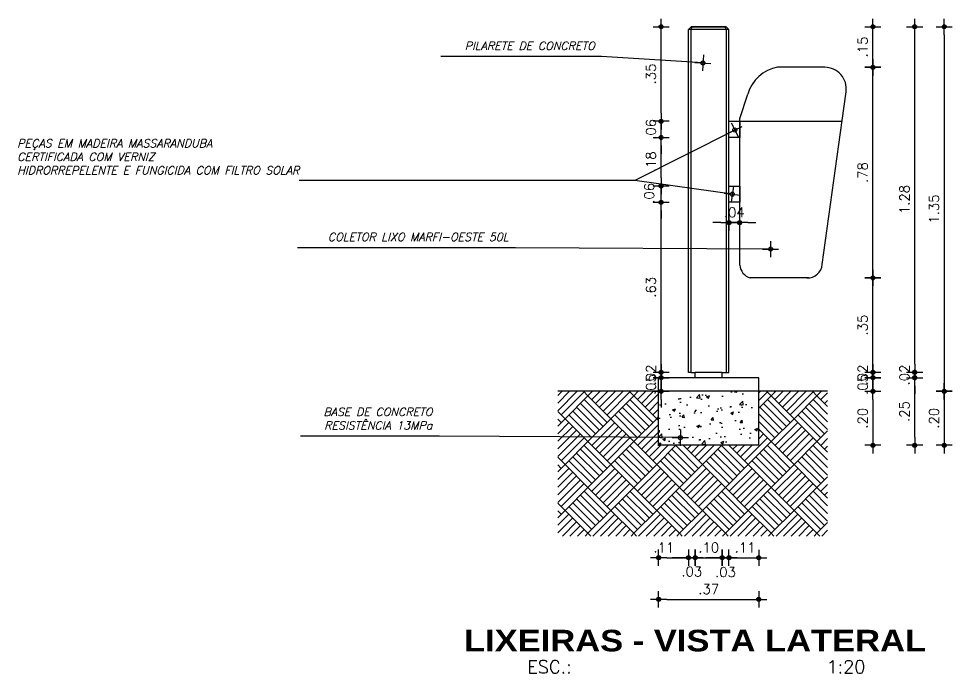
# Model space of a CAD drawing. Header units: millimetres. Extents: x 490 to 675, y -160 to -87.
# Drawn here: x 496.757 to 500.218, y -150.978 to -148.553 of the extents above; entities that cross this region are included whole.
import ezdxf
from ezdxf.enums import TextEntityAlignment as Align

# ---------------------------------------------------------------- set-up
doc = ezdxf.new("R2010")
doc.units = ezdxf.units.MM
doc.header["$LTSCALE"] = 2.5
doc.linetypes.add('HIDDEN', pattern=[0.375, 0.25, -0.125])
for name, color, linetype in [('AN_ESPECS', 7, 'Continuous'), ('ARQ_COTAS', 1, 'Continuous'), ('ARQ_ESTRUTURA', 6, 'Continuous'), ('ARQ_HAT', 8, 'Continuous'), ('ARQ_VISTA00', 8, 'Continuous'), ('ARQ_VISTA01', 7, 'Continuous'), ('ARQ_VISTA02', 2, 'Continuous'), ('ARQ_VISTA2', 2, 'Continuous'), ('COTAS', 1, 'Continuous'), ('HAT', 8, 'Continuous'), ('TITULO', 2, 'Continuous'), ('UR_PROJEÇAO', 8, 'HIDDEN')]:
    doc.layers.add(name, color=color, linetype=linetype)
doc.styles.add('COTA20', font='ROMANS.SHX')
doc.styles.add('COTA200', font='ROMANS.SHX')
doc.styles.add('ROMANS', font='romans', dxfattribs={"oblique": 15})
doc.styles.add('TIT200', font='')
doc.styles.get('TIT200').set_extended_font_data('Arial Black')
doc.dimstyles.new('Cota20', dxfattribs={"dimscale": 0, "dimtxt": 0.04, "dimasz": 0.03, "dimexe": 0.05, "dimexo": 0.2, "dimgap": 0.025, "dimtad": 1, "dimlfac": -1, "dimzin": 4, "dimdsep": 46, "dimtxsty": 'ROMANS', "dimblk": 'ARCHTICK', "dimcen": 0.075, "dimclrd": 256, "dimclre": 8, "dimclrt": 2, "dimadec": 0, "dimazin": 0, "dimtfac": 1.2, "dimtix": 1, "dimtmove": 2, "dimatfit": 3, "dimldrblk": 'DOT', "dimfxl": 0.2, "dimfxlon": 1, "dimtvp": 2, "dimtolj": 1, "dimtzin": 4, "dimarcsym": 0})
doc.dimstyles.new('COTA20$0', dxfattribs={"dimtxt": 0.036, "dimasz": 0.03, "dimexe": 0.05, "dimexo": 0.95, "dimgap": 0.02, "dimtad": 1, "dimzin": 4, "dimdsep": 46, "dimtxsty": 'COTA20', "dimblk": 'bola', "dimcen": 0.1, "dimdle": 0.05, "dimse1": 1, "dimse2": 1, "dimclrd": 256, "dimclre": 256, "dimclrt": 2, "dimadec": 0, "dimazin": 0, "dimtfac": 1, "dimtix": 1, "dimtmove": 2, "dimatfit": 3, "dimldrblk": 'USERTICK', "dimfxl": 1, "dimtvp": 3.125, "dimtolj": 1, "dimtzin": 4, "dimarcsym": 0})

# ---------------------------------------------------------------- blocks, each defined once
blk = doc.blocks.new('lix 2')
at = {"layer": 'ARQ_VISTA02'}
for p, q in [((0.1683, 0.78), (-0.0063, 0.78)), ((-0.1467, 0.59), (-0.1166, 0.68)), ((0.2335, 0.5826), (0.2476, 0.6895)), ((-0.1467, 0.0476), (-0.1467, 0.59)), ((-0.1467, 0.58), (0.2331, 0.58)), ((0.1595, 0.05), (0.2335, 0.5826)), ((0.1078, 0), (-0.1078, 0))]:
    blk.add_line(p, q, dxfattribs=at)
for centre, radius, start, end in [((0.0194, 0.6408), 0.1416, 100.4444, 163.9163), ((0.1683, 0.7), 0.08, 352.4357, 90.0001), ((-0.0927, 0.052), 0.0542, 184.7036, 253.8123), ((0.1049, 0.0547), 0.0548, 267.0139, 355.0469)]:
    blk.add_arc(centre, radius, start, end, dxfattribs=at)
blk = doc.blocks.new('bola')
blk.add_hatch(color=0).paths.add_polyline_path([(-0.25, 0, 1), (0.25, 0, 1)])
at = {"color": 0}
for p, q in [((-1, 0), (-0.25, 0)), ((0, 1), (0, 0.25)), ((0.25, 0), (1, 0)), ((0, -0.25), (0, -1))]:
    blk.add_line(p, q, dxfattribs=at)
blk.add_circle((0, 0), 0.25, dxfattribs=at)
blk = doc.blocks.new('*D367')
at = {"layer": 'COTAS', "lineweight": -2}
for p, q in [((499.9232, -149.8533), (499.9232, -149.8233)), ((499.9232, -149.9333), (499.9232, -149.8833)), ((499.9232, -149.9633), (499.9232, -149.9933))]:
    blk.add_line(p, q, dxfattribs=at)
at = {"layer": 'DEFPOINTS', "color": 0}
for p in [(499.5003, -149.8833), (499.9232, -149.8833), (499.5003, -149.9333)]:
    blk.add_point(p, dxfattribs=at)
at = {"layer": 'COTAS', "lineweight": -2, "xscale": 0.03, "yscale": 0.03, "zscale": 0.03}
for p, rotation in [((499.9232, -149.8833), 270), ((499.9232, -149.9333), 90)]:
    blk.add_blockref('bola', p, dxfattribs=dict(at, rotation=rotation))
at = {"layer": 'COTAS', "color": 2, "insert": (499.8852, -149.9083), "char_height": 0.036, "attachment_point": 5, "rotation": 90, "style": 'COTA20'}
blk.add_mtext('\\A1;.05', dxfattribs=at)
blk = doc.blocks.new('USERTICK')
at = {"color": 0}
for p, q in [((-1, 0), (1, 0)), ((0, 1), (0, -1))]:
    blk.add_line(p, q, dxfattribs=at)
blk.add_circle((0, 0), 0.25, dxfattribs=at)
blk = doc.blocks.new('*D368')
at = {"layer": 'COTAS', "lineweight": -2}
for p, q in [((499.9232, -149.8333), (499.9232, -149.8033)), ((499.9232, -149.8833), (499.9232, -149.8633)), ((499.9232, -149.9133), (499.9232, -149.9433))]:
    blk.add_line(p, q, dxfattribs=at)
at = {"layer": 'DEFPOINTS', "color": 0}
for p in [(499.3897, -149.8633), (499.9232, -149.8633), (499.5003, -149.8833)]:
    blk.add_point(p, dxfattribs=at)
at = {"layer": 'COTAS', "lineweight": -2, "xscale": 0.03, "yscale": 0.03, "zscale": 0.03}
for p, rotation in [((499.9232, -149.8633), 270), ((499.9232, -149.8833), 90)]:
    blk.add_blockref('bola', p, dxfattribs=dict(at, rotation=rotation))
at = {"layer": 'COTAS', "color": 2, "insert": (499.8852, -149.8733), "char_height": 0.036, "attachment_point": 5, "rotation": 90, "style": 'COTA20'}
blk.add_mtext('\\A1;.02', dxfattribs=at)
blk = doc.blocks.new('*D369')
at = {"layer": 'COTAS', "lineweight": -2}
blk.add_line((499.9232, -149.8333), (499.9232, -149.5433), dxfattribs=at)
at = {"layer": 'DEFPOINTS', "color": 0}
for p in [(499.5763, -149.5133), (499.9232, -149.5133), (499.3897, -149.8633)]:
    blk.add_point(p, dxfattribs=at)
at = {"layer": 'COTAS', "lineweight": -2, "xscale": 0.03, "yscale": 0.03, "zscale": 0.03}
for p, rotation in [((499.9232, -149.5133), 90), ((499.9232, -149.8633), 270)]:
    blk.add_blockref('bola', p, dxfattribs=dict(at, rotation=rotation))
at = {"layer": 'COTAS', "color": 2, "insert": (499.8852, -149.6883), "char_height": 0.036, "attachment_point": 5, "rotation": 90, "style": 'COTA20'}
blk.add_mtext('\\A1;.35', dxfattribs=at)
blk = doc.blocks.new('*D370')
at = {"layer": 'COTAS', "lineweight": -2}
blk.add_line((499.9232, -149.4833), (499.9232, -148.7633), dxfattribs=at)
at = {"layer": 'DEFPOINTS', "color": 0}
for p in [(499.6574, -148.7333), (499.9232, -148.7333), (499.5763, -149.5133)]:
    blk.add_point(p, dxfattribs=at)
at = {"layer": 'COTAS', "lineweight": -2, "xscale": 0.03, "yscale": 0.03, "zscale": 0.03}
for p, rotation in [((499.9232, -148.7333), 90), ((499.9232, -149.5133), 270)]:
    blk.add_blockref('bola', p, dxfattribs=dict(at, rotation=rotation))
at = {"layer": 'COTAS', "color": 2, "insert": (499.8852, -149.1233), "char_height": 0.036, "attachment_point": 5, "rotation": 90, "style": 'COTA20'}
blk.add_mtext('\\A1;.78', dxfattribs=at)
blk = doc.blocks.new('*D371')
at = {"layer": 'COTAS', "lineweight": -2}
blk.add_line((499.9232, -148.7033), (499.9232, -148.6133), dxfattribs=at)
at = {"layer": 'DEFPOINTS', "color": 0}
for p in [(499.3756, -148.5833), (499.9232, -148.5833), (499.6574, -148.7333)]:
    blk.add_point(p, dxfattribs=at)
at = {"layer": 'COTAS', "lineweight": -2, "xscale": 0.03, "yscale": 0.03, "zscale": 0.03}
for p, rotation in [((499.9232, -148.5833), 90), ((499.9232, -148.7333), 270)]:
    blk.add_blockref('bola', p, dxfattribs=dict(at, rotation=rotation))
at = {"layer": 'COTAS', "color": 2, "insert": (499.8852, -148.6583), "char_height": 0.036, "attachment_point": 5, "rotation": 90, "style": 'COTA20'}
blk.add_mtext('\\A1;.15', dxfattribs=at)
blk = doc.blocks.new('*D336')
at = {"layer": 'COTAS', "lineweight": -2}
blk.add_line((499.1591, -150.55), (499.2097, -150.55), dxfattribs=at)
at = {"layer": 'DEFPOINTS', "color": 0}
for p in [(499.2397, -149.8633), (499.1291, -149.8833), (499.2397, -150.55)]:
    blk.add_point(p, dxfattribs=at)
at = {"layer": 'COTAS', "lineweight": -2, "xscale": 0.03, "yscale": 0.03, "zscale": 0.03, "rotation": 180}
blk.add_blockref('bola', (499.1291, -150.55), dxfattribs=at)
at = {"layer": 'COTAS', "lineweight": -2, "xscale": 0.03, "yscale": 0.03, "zscale": 0.03}
blk.add_blockref('bola', (499.2397, -150.55), dxfattribs=at)
at = {"layer": 'COTAS', "color": 2, "insert": (499.1487, -150.512), "char_height": 0.036, "attachment_point": 5, "style": 'COTA20'}
blk.add_mtext('\\A1;.11', dxfattribs=at)
blk = doc.blocks.new('*D372')
at = {"layer": 'COTAS', "lineweight": -2}
for p, q in [((499.2097, -150.55), (499.1797, -150.55)), ((499.2397, -150.55), (499.2647, -150.55)), ((499.2947, -150.55), (499.3247, -150.55))]:
    blk.add_line(p, q, dxfattribs=at)
at = {"layer": 'DEFPOINTS', "color": 0}
for p in [(499.2397, -149.8633), (499.2647, -149.8833), (499.2647, -150.55)]:
    blk.add_point(p, dxfattribs=at)
at = {"layer": 'COTAS', "lineweight": -2, "xscale": 0.03, "yscale": 0.03, "zscale": 0.03}
blk.add_blockref('bola', (499.2397, -150.55), dxfattribs=at)
at = {"layer": 'COTAS', "lineweight": -2, "xscale": 0.03, "yscale": 0.03, "zscale": 0.03, "rotation": 180}
blk.add_blockref('bola', (499.2647, -150.55), dxfattribs=at)
at = {"layer": 'COTAS', "color": 2, "insert": (499.2522, -150.6011), "char_height": 0.036, "attachment_point": 5, "style": 'COTA20'}
blk.add_mtext('\\A1;.03', dxfattribs=at)
blk = doc.blocks.new('*D373')
at = {"layer": 'COTAS', "lineweight": -2}
for p, q in [((499.2347, -150.55), (499.2047, -150.55)), ((499.2647, -150.55), (499.3647, -150.55)), ((499.3947, -150.55), (499.4247, -150.55))]:
    blk.add_line(p, q, dxfattribs=at)
at = {"layer": 'DEFPOINTS', "color": 0}
for p in [(499.2647, -149.8833), (499.3647, -149.8833), (499.3647, -150.55)]:
    blk.add_point(p, dxfattribs=at)
at = {"layer": 'COTAS', "lineweight": -2, "xscale": 0.03, "yscale": 0.03, "zscale": 0.03}
blk.add_blockref('bola', (499.2647, -150.55), dxfattribs=at)
at = {"layer": 'COTAS', "lineweight": -2, "xscale": 0.03, "yscale": 0.03, "zscale": 0.03, "rotation": 180}
blk.add_blockref('bola', (499.3647, -150.55), dxfattribs=at)
at = {"layer": 'COTAS', "color": 2, "insert": (499.3147, -150.512), "char_height": 0.036, "attachment_point": 5, "style": 'COTA20'}
blk.add_mtext('\\A1;.10', dxfattribs=at)
blk = doc.blocks.new('*D374')
at = {"layer": 'COTAS', "lineweight": -2}
for p, q in [((499.3347, -150.55), (499.3047, -150.55)), ((499.3647, -150.55), (499.3897, -150.55)), ((499.4197, -150.55), (499.4497, -150.55))]:
    blk.add_line(p, q, dxfattribs=at)
at = {"layer": 'DEFPOINTS', "color": 0}
for p in [(499.3897, -149.8633), (499.3647, -149.8833), (499.3897, -150.55)]:
    blk.add_point(p, dxfattribs=at)
at = {"layer": 'COTAS', "lineweight": -2, "xscale": 0.03, "yscale": 0.03, "zscale": 0.03}
blk.add_blockref('bola', (499.3647, -150.55), dxfattribs=at)
at = {"layer": 'COTAS', "lineweight": -2, "xscale": 0.03, "yscale": 0.03, "zscale": 0.03, "rotation": 180}
blk.add_blockref('bola', (499.3897, -150.55), dxfattribs=at)
at = {"layer": 'COTAS', "color": 2, "insert": (499.3772, -150.6031), "char_height": 0.036, "attachment_point": 5, "style": 'COTA20'}
blk.add_mtext('\\A1;.03', dxfattribs=at)
blk = doc.blocks.new('*D375')
at = {"layer": 'COTAS', "lineweight": -2}
blk.add_line((499.4197, -150.5501), (499.4703, -150.5501), dxfattribs=at)
at = {"layer": 'DEFPOINTS', "color": 0}
for p in [(499.3897, -149.8633), (499.5003, -149.9333), (499.5003, -150.5501)]:
    blk.add_point(p, dxfattribs=at)
at = {"layer": 'COTAS', "lineweight": -2, "xscale": 0.03, "yscale": 0.03, "zscale": 0.03, "rotation": 180}
blk.add_blockref('bola', (499.3897, -150.5501), dxfattribs=at)
at = {"layer": 'COTAS', "lineweight": -2, "xscale": 0.03, "yscale": 0.03, "zscale": 0.03}
blk.add_blockref('bola', (499.5003, -150.5501), dxfattribs=at)
at = {"layer": 'COTAS', "color": 2, "insert": (499.4493, -150.5121), "char_height": 0.036, "attachment_point": 5, "style": 'COTA20'}
blk.add_mtext('\\A1;.11', dxfattribs=at)
blk = doc.blocks.new('*D337')
at = {"layer": 'COTAS', "lineweight": -2}
blk.add_line((499.1591, -150.7043), (499.4703, -150.7043), dxfattribs=at)
at = {"layer": 'DEFPOINTS', "color": 0}
for p in [(499.1291, -149.9774), (499.5003, -149.9774), (499.5003, -150.7043)]:
    blk.add_point(p, dxfattribs=at)
at = {"layer": 'COTAS', "lineweight": -2, "xscale": 0.03, "yscale": 0.03, "zscale": 0.03, "rotation": 180}
blk.add_blockref('bola', (499.1291, -150.7043), dxfattribs=at)
at = {"layer": 'COTAS', "lineweight": -2, "xscale": 0.03, "yscale": 0.03, "zscale": 0.03}
blk.add_blockref('bola', (499.5003, -150.7043), dxfattribs=at)
at = {"layer": 'COTAS', "color": 2, "insert": (499.3147, -150.6663), "char_height": 0.036, "attachment_point": 5, "style": 'COTA20'}
blk.add_mtext('\\A1;.37', dxfattribs=at)
blk = doc.blocks.new('*D376')
at = {"layer": 'COTAS', "lineweight": -2}
for p, q in [((499.3597, -149.3087), (499.3297, -149.3087)), ((499.3897, -149.3087), (499.4297, -149.3087)), ((499.4597, -149.3087), (499.4897, -149.3087))]:
    blk.add_line(p, q, dxfattribs=at)
at = {"layer": 'DEFPOINTS', "color": 0}
for p in [(499.3897, -149.2333), (499.4297, -149.2333), (499.4297, -149.3087)]:
    blk.add_point(p, dxfattribs=at)
at = {"layer": 'COTAS', "lineweight": -2, "xscale": 0.03, "yscale": 0.03, "zscale": 0.03}
blk.add_blockref('bola', (499.3897, -149.3087), dxfattribs=at)
at = {"layer": 'COTAS', "lineweight": -2, "xscale": 0.03, "yscale": 0.03, "zscale": 0.03, "rotation": 180}
blk.add_blockref('bola', (499.4297, -149.3087), dxfattribs=at)
at = {"layer": 'COTAS', "color": 2, "insert": (499.4097, -149.2707), "char_height": 0.036, "attachment_point": 5, "style": 'COTA20'}
blk.add_mtext('\\A1;.04', dxfattribs=at)
blk = doc.blocks.new('DOT')
for p, q in [((-1, 0), (1, 0)), ((0, 1), (0, -1))]:
    blk.add_line(p, q)
blk.add_circle((0, 0), 0.25)
blk = doc.blocks.new('*D377')
at = {"layer": 'COTAS', "lineweight": -2}
blk.add_line((499.9232, -149.9633), (499.9232, -150.1033), dxfattribs=at)
at = {"layer": 'DEFPOINTS', "color": 0}
for p in [(499.5003, -149.9333), (499.5003, -150.1333), (499.9232, -150.1333)]:
    blk.add_point(p, dxfattribs=at)
at = {"layer": 'COTAS', "lineweight": -2, "xscale": 0.03, "yscale": 0.03, "zscale": 0.03}
for p, rotation in [((499.9232, -149.9333), 90), ((499.9232, -150.1333), 270)]:
    blk.add_blockref('bola', p, dxfattribs=dict(at, rotation=rotation))
at = {"layer": 'COTAS', "color": 2, "insert": (499.8852, -150.0333), "char_height": 0.036, "attachment_point": 5, "rotation": 90, "style": 'COTA20'}
blk.add_mtext('\\A1;.20', dxfattribs=at)
blk = doc.blocks.new('*D338')
at = {"layer": 'COTAS', "lineweight": -2}
blk.add_line((500.0783, -150.1033), (500.0783, -149.9133), dxfattribs=at)
at = {"layer": 'DEFPOINTS', "color": 0}
for p in [(499.8581, -149.8833), (500.0783, -149.8833), (499.8581, -150.1333)]:
    blk.add_point(p, dxfattribs=at)
at = {"layer": 'COTAS', "lineweight": -2, "xscale": 0.03, "yscale": 0.03, "zscale": 0.03}
for p, rotation in [((500.0783, -149.8833), 90), ((500.0783, -150.1333), 270)]:
    blk.add_blockref('bola', p, dxfattribs=dict(at, rotation=rotation))
at = {"layer": 'COTAS', "color": 2, "insert": (500.0403, -150.0083), "char_height": 0.036, "attachment_point": 5, "rotation": 90, "style": 'COTA20'}
blk.add_mtext('\\A1;.25', dxfattribs=at)
blk = doc.blocks.new('*D339')
at = {"layer": 'COTAS', "lineweight": -2}
for p, q in [((500.0783, -149.8333), (500.0783, -149.8033)), ((500.0783, -149.8833), (500.0783, -149.8633)), ((500.0783, -149.9133), (500.0783, -149.9433))]:
    blk.add_line(p, q, dxfattribs=at)
at = {"layer": 'DEFPOINTS', "color": 0}
for p in [(499.9439, -149.8633), (500.0783, -149.8633), (499.8581, -149.8833)]:
    blk.add_point(p, dxfattribs=at)
at = {"layer": 'COTAS', "lineweight": -2, "xscale": 0.03, "yscale": 0.03, "zscale": 0.03}
for p, rotation in [((500.0783, -149.8633), 270), ((500.0783, -149.8833), 90)]:
    blk.add_blockref('bola', p, dxfattribs=dict(at, rotation=rotation))
at = {"layer": 'COTAS', "color": 2, "insert": (500.0403, -149.8733), "char_height": 0.036, "attachment_point": 5, "rotation": 90, "style": 'COTA20'}
blk.add_mtext('\\A1;.02', dxfattribs=at)
blk = doc.blocks.new('*D340')
at = {"layer": 'COTAS', "lineweight": -2}
blk.add_line((500.0783, -149.8333), (500.0783, -148.6133), dxfattribs=at)
at = {"layer": 'DEFPOINTS', "color": 0}
for p in [(499.9339, -148.5833), (500.0783, -148.5833), (499.9439, -149.8633)]:
    blk.add_point(p, dxfattribs=at)
at = {"layer": 'COTAS', "lineweight": -2, "xscale": 0.03, "yscale": 0.03, "zscale": 0.03}
for p, rotation in [((500.0783, -148.5833), 90), ((500.0783, -149.8633), 270)]:
    blk.add_blockref('bola', p, dxfattribs=dict(at, rotation=rotation))
at = {"layer": 'COTAS', "color": 2, "insert": (500.0403, -149.2233), "char_height": 0.036, "attachment_point": 5, "rotation": 90, "style": 'COTA20'}
blk.add_mtext('\\A1;1.28', dxfattribs=at)
blk = doc.blocks.new('*D341')
at = {"layer": 'COTAS', "lineweight": -2}
blk.add_line((500.1876, -148.6133), (500.1876, -149.9033), dxfattribs=at)
at = {"layer": 'DEFPOINTS', "color": 0}
for p in [(499.9339, -148.5833), (499.9339, -149.9333), (500.1876, -149.9333)]:
    blk.add_point(p, dxfattribs=at)
at = {"layer": 'COTAS', "lineweight": -2, "xscale": 0.03, "yscale": 0.03, "zscale": 0.03}
for p, rotation in [((500.1876, -148.5833), 90), ((500.1876, -149.9333), 270)]:
    blk.add_blockref('bola', p, dxfattribs=dict(at, rotation=rotation))
at = {"layer": 'COTAS', "color": 2, "insert": (500.1496, -149.2583), "char_height": 0.036, "attachment_point": 5, "rotation": 90, "style": 'COTA20'}
blk.add_mtext('\\A1;1.35', dxfattribs=at)
blk = doc.blocks.new('*D342')
at = {"layer": 'COTAS', "lineweight": -2}
for p, q in [((499.1384, -149.8533), (499.1384, -149.8233)), ((499.1384, -149.9333), (499.1384, -149.8833)), ((499.1384, -149.9633), (499.1384, -149.9933))]:
    blk.add_line(p, q, dxfattribs=at)
at = {"layer": 'DEFPOINTS', "color": 0}
for p in [(499.031, -149.8833), (499.1384, -149.8833), (499.031, -149.9333)]:
    blk.add_point(p, dxfattribs=at)
at = {"layer": 'COTAS', "lineweight": -2, "xscale": 0.03, "yscale": 0.03, "zscale": 0.03}
for p, rotation in [((499.1384, -149.8833), 270), ((499.1384, -149.9333), 90)]:
    blk.add_blockref('bola', p, dxfattribs=dict(at, rotation=rotation))
at = {"layer": 'COTAS', "color": 2, "insert": (499.1004, -149.9083), "char_height": 0.036, "attachment_point": 5, "rotation": 90, "style": 'COTA20'}
blk.add_mtext('\\A1;.05', dxfattribs=at)
blk = doc.blocks.new('*D343')
at = {"layer": 'COTAS', "lineweight": -2}
for p, q in [((499.1384, -149.8333), (499.1384, -149.8033)), ((499.1384, -149.8833), (499.1384, -149.8633)), ((499.1384, -149.9133), (499.1384, -149.9433))]:
    blk.add_line(p, q, dxfattribs=at)
at = {"layer": 'DEFPOINTS', "color": 0}
for p in [(499.1167, -149.8633), (499.1384, -149.8633), (499.031, -149.8833)]:
    blk.add_point(p, dxfattribs=at)
at = {"layer": 'COTAS', "lineweight": -2, "xscale": 0.03, "yscale": 0.03, "zscale": 0.03}
for p, rotation in [((499.1384, -149.8633), 270), ((499.1384, -149.8833), 90)]:
    blk.add_blockref('bola', p, dxfattribs=dict(at, rotation=rotation))
at = {"layer": 'COTAS', "color": 2, "insert": (499.1004, -149.8733), "char_height": 0.036, "attachment_point": 5, "rotation": 90, "style": 'COTA20'}
blk.add_mtext('\\A1;.02', dxfattribs=at)
blk = doc.blocks.new('*D344')
at = {"layer": 'COTAS', "lineweight": -2}
blk.add_line((499.1384, -149.8333), (499.1384, -149.2633), dxfattribs=at)
at = {"layer": 'DEFPOINTS', "color": 0}
for p in [(499.1384, -149.2333), (499.4097, -149.2333), (499.1167, -149.8633)]:
    blk.add_point(p, dxfattribs=at)
at = {"layer": 'COTAS', "lineweight": -2, "xscale": 0.03, "yscale": 0.03, "zscale": 0.03}
for p, rotation in [((499.1384, -149.2333), 90), ((499.1384, -149.8633), 270)]:
    blk.add_blockref('bola', p, dxfattribs=dict(at, rotation=rotation))
at = {"layer": 'COTAS', "color": 2, "insert": (499.1004, -149.5483), "char_height": 0.036, "attachment_point": 5, "rotation": 90, "style": 'COTA20'}
blk.add_mtext('\\A1;.63', dxfattribs=at)
blk = doc.blocks.new('*D345')
at = {"layer": 'COTAS', "lineweight": -2}
for p, q in [((499.1384, -149.1433), (499.1384, -149.1133)), ((499.1384, -149.2333), (499.1384, -149.1733)), ((499.1384, -149.2633), (499.1384, -149.2933))]:
    blk.add_line(p, q, dxfattribs=at)
at = {"layer": 'DEFPOINTS', "color": 0}
for p in [(499.1384, -149.1733), (499.4097, -149.1733), (499.4097, -149.2333)]:
    blk.add_point(p, dxfattribs=at)
at = {"layer": 'COTAS', "lineweight": -2, "xscale": 0.03, "yscale": 0.03, "zscale": 0.03}
for p, rotation in [((499.1384, -149.1733), 270), ((499.1384, -149.2333), 90)]:
    blk.add_blockref('bola', p, dxfattribs=dict(at, rotation=rotation))
at = {"layer": 'COTAS', "color": 2, "insert": (499.0944, -149.2003), "char_height": 0.036, "attachment_point": 5, "rotation": 90, "style": 'COTA20'}
blk.add_mtext('\\A1;.06', dxfattribs=at)
blk = doc.blocks.new('*D346')
at = {"layer": 'COTAS', "lineweight": -2}
blk.add_line((499.1384, -149.1433), (499.1384, -149.0233), dxfattribs=at)
at = {"layer": 'DEFPOINTS', "color": 0}
for p in [(499.1384, -148.9933), (499.4097, -148.9933), (499.4097, -149.1733)]:
    blk.add_point(p, dxfattribs=at)
at = {"layer": 'COTAS', "lineweight": -2, "xscale": 0.03, "yscale": 0.03, "zscale": 0.03}
for p, rotation in [((499.1384, -148.9933), 90), ((499.1384, -149.1733), 270)]:
    blk.add_blockref('bola', p, dxfattribs=dict(at, rotation=rotation))
at = {"layer": 'COTAS', "color": 2, "insert": (499.1004, -149.0833), "char_height": 0.036, "attachment_point": 5, "rotation": 90, "style": 'COTA20'}
blk.add_mtext('\\A1;.18', dxfattribs=at)
blk = doc.blocks.new('*D347')
at = {"layer": 'COTAS', "lineweight": -2}
for p, q in [((499.1384, -148.9033), (499.1384, -148.8733)), ((499.1384, -148.9933), (499.1384, -148.9333)), ((499.1384, -149.0233), (499.1384, -149.0533))]:
    blk.add_line(p, q, dxfattribs=at)
at = {"layer": 'DEFPOINTS', "color": 0}
for p in [(499.1384, -148.9333), (499.4097, -148.9333), (499.4097, -148.9933)]:
    blk.add_point(p, dxfattribs=at)
at = {"layer": 'COTAS', "lineweight": -2, "xscale": 0.03, "yscale": 0.03, "zscale": 0.03}
for p, rotation in [((499.1384, -148.9333), 270), ((499.1384, -148.9933), 90)]:
    blk.add_blockref('bola', p, dxfattribs=dict(at, rotation=rotation))
at = {"layer": 'COTAS', "color": 2, "insert": (499.1004, -148.9633), "char_height": 0.036, "attachment_point": 5, "rotation": 90, "style": 'COTA20'}
blk.add_mtext('\\A1;.06', dxfattribs=at)
blk = doc.blocks.new('*D348')
at = {"layer": 'COTAS', "lineweight": -2}
blk.add_line((499.1384, -148.9033), (499.1384, -148.6133), dxfattribs=at)
at = {"layer": 'DEFPOINTS', "color": 0}
for p in [(499.1067, -148.5833), (499.1384, -148.5833), (499.3897, -148.9333)]:
    blk.add_point(p, dxfattribs=at)
at = {"layer": 'COTAS', "lineweight": -2, "xscale": 0.03, "yscale": 0.03, "zscale": 0.03}
for p, rotation in [((499.1384, -148.5833), 90), ((499.1384, -148.9333), 270)]:
    blk.add_blockref('bola', p, dxfattribs=dict(at, rotation=rotation))
at = {"layer": 'COTAS', "color": 2, "insert": (499.1004, -148.7583), "char_height": 0.036, "attachment_point": 5, "rotation": 90, "style": 'COTA20'}
blk.add_mtext('\\A1;.35', dxfattribs=at)
blk = doc.blocks.new('*D378')
at = {"layer": 'COTAS', "lineweight": -2}
blk.add_line((500.1876, -149.9633), (500.1876, -150.1033), dxfattribs=at)
at = {"layer": 'DEFPOINTS', "color": 0}
for p in [(499.3941, -149.9333), (499.3941, -150.1333), (500.1876, -150.1333)]:
    blk.add_point(p, dxfattribs=at)
at = {"layer": 'COTAS', "lineweight": -2, "xscale": 0.03, "yscale": 0.03, "zscale": 0.03}
for p, rotation in [((500.1876, -149.9333), 90), ((500.1876, -150.1333), 270)]:
    blk.add_blockref('bola', p, dxfattribs=dict(at, rotation=rotation))
at = {"layer": 'COTAS', "color": 2, "insert": (500.1496, -150.0333), "char_height": 0.036, "attachment_point": 5, "rotation": 90, "style": 'COTA20'}
blk.add_mtext('\\A1;.20', dxfattribs=at)

msp = doc.modelspace()

# ---------------------------------------------------------------- hatches: boundary and pattern name
at = {"layer": 'ARQ_HAT'}
h = msp.add_hatch(dxfattribs=at)
h.set_pattern_fill('AR-CONC', color=256, scale=0.015, style=0)
h.set_pattern_definition([(50, (499.12905, -150.13328), (0.107589, -0.009413), [0.01125, -0.12375]), (355, (499.12905, -150.13328), (-0.020813, 0.11283), [0.009, -0.099]), (100.45, (499.13802, -150.13407), (0.086776, 0.103416), [0.00956, -0.105171]), (46.184, (499.12905, -150.10328), (0.160086, -0.02483), [0.016875, -0.185625]), (96.636, (499.1424, -150.10535), (0.1402, 0.14612), [0.01434, -0.157757]), (351.184, (499.12905, -150.10328), (0.1402, 0.14612), [0.0135, -0.1485]), (21, (499.14405, -150.11078), (0.089536, -0.060393), [0.01125, -0.12375]), (326, (499.14405, -150.11078), (0.036497, 0.108773), [0.009, -0.099]), (71.45, (499.15151, -150.11581), (0.126033, 0.04838), [0.00956, -0.105171]), (37.5, (499.129053, -150.13328), (0.001824, 0.049934), [0, -0.0978, 0, -0.1005, 0, -0.099375]), (7.5, (499.129053, -150.13328), (0.0394604, 0.059162), [0, -0.0573, 0, -0.09555, 0, -0.037875]), (327.5, (499.095603, -150.13328), (0.0800734, -0.0033832), [0, -0.0375, 0, -0.117, 0, -0.15525]), (317.5, (499.0806, -150.13328), (0.087478, 0.015016), [0, -0.04875, 0, -0.0777, 0, -0.11025])])
h.paths.add_polyline_path([(499.5003, -150.1333), (499.5003, -149.9333), (499.1291, -149.9333), (499.1291, -150.1333)])
at = {"layer": 'HAT'}
h = msp.add_hatch(dxfattribs=at)
h.set_pattern_fill('AR-PARQ1', color=256, scale=0.01, angle=45, style=0)
h.set_pattern_definition([(135, (543.66953, -131.45237), (-0.16970563, 1e-17), [0.12, -0.12]), (135, (543.68367, -131.43822), (-0.16970563, 1e-17), [0.12, -0.12]), (135, (543.69781, -131.42408), (-0.16970563, 1e-17), [0.12, -0.12]), (135, (543.71195, -131.40994), (-0.16970563, 1e-17), [0.12, -0.12]), (135, (543.7261, -131.3958), (-0.16970563, 1e-17), [0.12, -0.12]), (135, (543.74024, -131.38166), (-0.16970563, 1e-17), [0.12, -0.12]), (135, (543.75438, -131.36751), (-0.16970563, 1e-17), [0.12, -0.12]), (45, (543.58467, -131.36751), (0.16970563, -1e-17), [0.12, -0.12]), (45, (543.57053, -131.35337), (0.16970563, -1e-17), [0.12, -0.12]), (45, (543.55639, -131.33923), (0.16970563, -1e-17), [0.12, -0.12]), (45, (543.54225, -131.32509), (0.16970563, -1e-17), [0.12, -0.12]), (45, (543.5281, -131.31095), (0.16970563, -1e-17), [0.12, -0.12]), (45, (543.51396, -131.2968), (0.16970563, -1e-17), [0.12, -0.12]), (45, (543.49982, -131.28266), (0.16970563, -1e-17), [0.12, -0.12])])
h.paths.add_polyline_path([(499.7554, -149.9333), (499.5003, -149.9333), (499.5003, -150.1333), (499.1291, -150.1333), (499.1291, -149.9333), (498.7554, -149.9333), (498.7554, -150.4695), (499.7554, -150.4695)])

# ---------------------------------------------------------------- linework, layer by layer
msp.add_line((499.3797, -148.5833), (499.3797, -148.5833))
at = {"layer": 'ARQ_ESTRUTURA'}
msp.add_line((499.7554, -149.9333), (498.7554, -149.9333), dxfattribs=at)
at = {"layer": 'ARQ_VISTA00'}
for p, q in [((499.2497, -149.8633), (499.2497, -148.5933)), ((499.3797, -148.5933), (499.3797, -149.8633))]:
    msp.add_line(p, q, dxfattribs=at)
for points in [[(499.2497, -148.5933), (499.2537, -148.5833)], [(499.3797, -148.5933), (499.3756, -148.5833)]]:
    msp.add_lwpolyline(points, dxfattribs=at)
at = {"layer": 'ARQ_VISTA01'}
for p, q in [((499.2497, -148.5833), (499.3797, -148.5833)), ((499.2497, -148.5833), (499.2497, -148.5833)), ((499.2647, -149.8833), (499.2647, -149.8633)), ((499.3647, -149.8833), (499.3647, -149.8633)), ((499.5003, -149.9333), (499.1291, -149.9333))]:
    msp.add_line(p, q, dxfattribs=at)
at = {"layer": 'ARQ_VISTA02'}
for p, q in [((499.2397, -149.8633), (499.2397, -148.5933)), ((499.3897, -148.5933), (499.2397, -148.5933)), ((499.3797, -148.5833), (499.2497, -148.5833)), ((499.3897, -149.8633), (499.3897, -148.5933)), ((499.2497, -149.8633), (499.2397, -149.8633)), ((499.2497, -149.8633), (499.2647, -149.8633)), ((499.3647, -149.8633), (499.2647, -149.8633)), ((499.3647, -149.8633), (499.3797, -149.8633)), ((499.3797, -149.8633), (499.3897, -149.8633)), ((499.1291, -149.9333), (499.1291, -149.8833)), ((499.2647, -149.8833), (499.1291, -149.8833)), ((499.3647, -149.8833), (499.2647, -149.8833)), ((499.5003, -149.8833), (499.3647, -149.8833)), ((499.5003, -149.9333), (499.5003, -149.8833))]:
    msp.add_line(p, q, dxfattribs=at)
for points in [[(499.2397, -148.5933), (499.2497, -148.5833)], [(499.3897, -148.5933), (499.3797, -148.5833)]]:
    msp.add_lwpolyline(points, dxfattribs=at)
at = {"layer": 'ARQ_VISTA2'}
for points in [[(499.3897, -148.9333), (499.4297, -148.9333), (499.4297, -148.9933), (499.3897, -148.9933)], [(499.3897, -149.1733), (499.4297, -149.1733), (499.4297, -149.2333), (499.3897, -149.2333)]]:
    msp.add_lwpolyline(points, close=True, dxfattribs=at)
at = {"layer": 'UR_PROJEÇAO'}
for p, q in [((499.1291, -150.1333), (499.1291, -149.9333)), ((499.5003, -150.1333), (499.5003, -149.9333)), ((499.5003, -150.1333), (499.1291, -150.1333))]:
    msp.add_line(p, q, dxfattribs=at)

# ---------------------------------------------------------------- block references
at = {"layer": 'ARQ_COTAS'}
msp.add_blockref('lix 2', (499.5763, -149.5133), dxfattribs=at)

# ---------------------------------------------------------------- texts
at = {"layer": 'ARQ_COTAS', "color": 4, "char_height": 0.03, "attachment_point": 9, "style": 'ROMANS'}
for s, insert in [('PILARETE DE CONCRETO ', (498.8926, -148.6688)), ('\\pxql;PEÇAS EM MADEIRA MASSARANDUBA \\PCERTIFICADA COM VERNIZ\\PHIDRORREPELENTE E FUNGICIDA COM FILTRO SOLAR', (497.7975, -149.13)), ('COLETOR LIXO MARFI-OESTE 50L', (498.5731, -149.3768)), ('BASE DE CONCRETO \\PRESISTÊNCIA 13MPa ', (498.2907, -150.0749))]:
    msp.add_mtext(s, dxfattribs=dict(at, insert=insert))
at = {"layer": 'TITULO'}
for s, height, style, p in [('LIXEIRAS - VISTA LATERAL', 0.08, 'TIT200', (499.2641, -150.8569)), ('ESC.:                          1:20', 0.048, 'COTA200', (499.269, -150.9541))]:
    msp.add_text(s, height=height, dxfattribs=dict(at, style=style)).set_placement(p, align=Align.MIDDLE_CENTER)

# ---------------------------------------------------------------- dimensions: what is measured, and where the dimension line sits
at = {"layer": 'COTAS'}
for base, p1, p2, picture, middle in [((499.1384, -148.5833), (499.3897, -148.9333), (499.1067, -148.5833), '*D348', (499.1004, -148.7583)), ((499.9232, -148.5833), (499.6574, -148.7333), (499.3756, -148.5833), '*D371', (499.8852, -148.6583)), ((500.0783, -148.5833), (499.9439, -149.8633), (499.9339, -148.5833), '*D340', (500.0403, -149.2233)), ((500.1876, -149.9333), (499.9339, -148.5833), (499.9339, -149.9333), '*D341', (500.1496, -149.2583)), ((499.9232, -148.7333), (499.5763, -149.5133), (499.6574, -148.7333), '*D370', (499.8852, -149.1233)), ((499.1384, -148.9333), (499.4097, -148.9933), (499.4097, -148.9333), '*D347', (499.1004, -148.9633)), ((499.1384, -148.9933), (499.4097, -149.1733), (499.4097, -148.9933), '*D346', (499.1004, -149.0833)), ((499.1384, -149.2333), (499.1167, -149.8633), (499.4097, -149.2333), '*D344', (499.1004, -149.5483)), ((499.9232, -149.5133), (499.3897, -149.8633), (499.5763, -149.5133), '*D369', (499.8852, -149.6883)), ((499.1384, -149.8633), (499.031, -149.8833), (499.1167, -149.8633), '*D343', (499.1004, -149.8733)), ((499.1384, -149.8833), (499.031, -149.9333), (499.031, -149.8833), '*D342', (499.1004, -149.9083)), ((499.9232, -149.8633), (499.5003, -149.8833), (499.3897, -149.8633), '*D368', (499.8852, -149.8733)), ((499.9232, -149.8833), (499.5003, -149.9333), (499.5003, -149.8833), '*D367', (499.8852, -149.9083)), ((500.0783, -149.8633), (499.8581, -149.8833), (499.9439, -149.8633), '*D339', (500.0403, -149.8733)), ((500.0783, -149.8833), (499.8581, -150.1333), (499.8581, -149.8833), '*D338', (500.0403, -150.0083)), ((500.1876, -150.1333), (499.3941, -149.9333), (499.3941, -150.1333), '*D378', (500.1496, -150.0333)), ((499.9232, -150.1333), (499.5003, -149.9333), (499.5003, -150.1333), '*D377', (499.8852, -150.0333))]:
    dim = msp.add_linear_dim(base=base, p1=p1, p2=p2, angle=90, dimstyle='COTA20$0', dxfattribs=at)
    dim.commit()
    dim.dimension.update_dxf_attribs({"geometry": picture, "text_midpoint": middle})
dim = msp.add_linear_dim(base=(499.1384, -149.1733), p1=(499.4097, -149.2333), p2=(499.4097, -149.1733), angle=90, dimstyle='COTA20$0', dxfattribs=at)
dim.commit()
dim.dimension.update_dxf_attribs({"geometry": '*D345', "text_midpoint": (499.0944, -149.2003), "dimtype": 160})
for base, p1, p2, picture, middle in [((499.4297, -149.3087), (499.3897, -149.2333), (499.4297, -149.2333), '*D376', (499.4097, -149.2707)), ((499.3647, -150.55), (499.2647, -149.8833), (499.3647, -149.8833), '*D373', (499.3147, -150.512)), ((499.5003, -150.7043), (499.1291, -149.9774), (499.5003, -149.9774), '*D337', (499.3147, -150.6663))]:
    dim = msp.add_linear_dim(base=base, p1=p1, p2=p2, dimstyle='COTA20$0', dxfattribs=at)
    dim.commit()
    dim.dimension.update_dxf_attribs({"geometry": picture, "text_midpoint": middle})
for base, p1, p2, picture, middle in [((499.2397, -150.55), (499.1291, -149.8833), (499.2397, -149.8633), '*D336', (499.1487, -150.512)), ((499.2646586523, -150.5500458911), (499.2396586523, -149.863281664), (499.2646586523, -149.883281664), '*D372', (499.2521586523, -150.6010548988)), ((499.3896586523, -150.5500458911), (499.3646586523, -149.883281664), (499.3896586523, -149.863281664), '*D374', (499.3771586523, -150.6030721305)), ((499.5003, -150.5501), (499.3897, -149.8633), (499.5003, -149.9333), '*D375', (499.4493, -150.5121))]:
    dim = msp.add_linear_dim(base=base, p1=p1, p2=p2, dimstyle='COTA20$0', dxfattribs=at)
    dim.commit()
    dim.dimension.update_dxf_attribs({"geometry": picture, "text_midpoint": middle, "dimtype": 160})

# ---------------------------------------------------------------- leaders
at = {"layer": 'AN_ESPECS', "annotation_type": 0, "has_hookline": 1, "hookline_direction": 1}
for points, text_width in [([(499.2932, -148.7171), (498.9176, -148.6938)], 0.5704), ([(499.544, -149.4068), (498.5981, -149.4018)], 0.7827)]:
    msp.add_leader(points, dimstyle='Cota20', override={"dimscale": 1, "dimldrblk": 'DOT'}, dxfattribs=dict(at, text_width=text_width))
at = {"layer": 'AN_ESPECS'}
for points in [[(499.4114, -148.9656), (499.0412, -149.1529), (497.7975, -149.1529)], [(499.4021, -149.2033), (499.0412, -149.1529), (499.0294, -149.1529)]]:
    msp.add_leader(points, dimstyle='Cota20', override={"dimscale": 1, "dimldrblk": 'DOT'}, dxfattribs=at)
at = {"layer": 'AN_ESPECS', "color": 7, "annotation_type": 0, "has_hookline": 1, "hookline_direction": 1, "text_width": 0.4887}
msp.add_leader([(499.2096, -150.1049), (498.3157, -150.0999)], dimstyle='Cota20', override={"dimscale": 1, "dimldrblk": 'DOT'}, dxfattribs=at)

doc.saveas('drawing.dxf')
